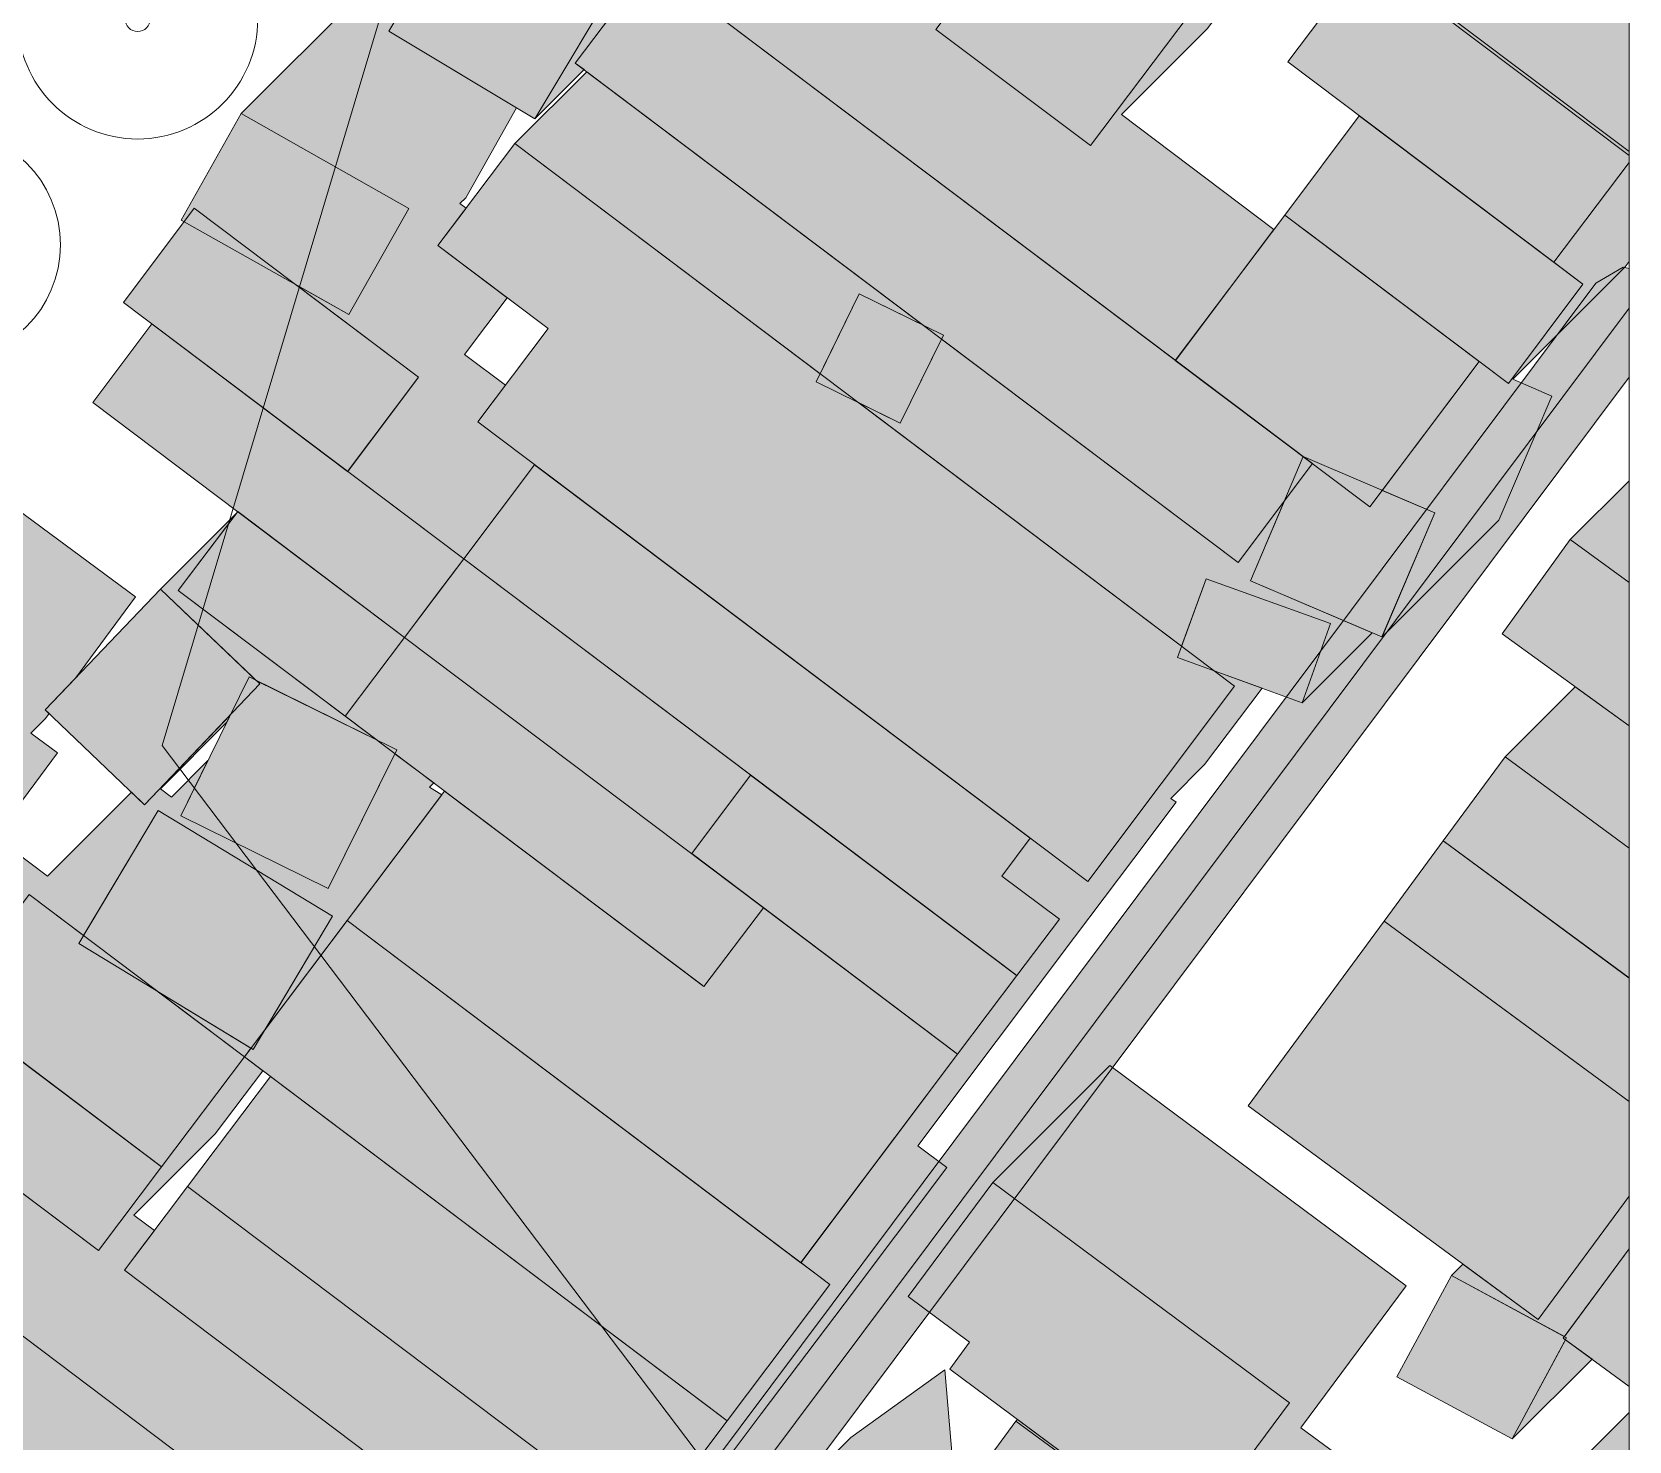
# Model space of a CAD drawing. Header units: metres. Extents: x -3 to 703, y -5 to 753.
# Drawn here: x 640.4 to 698.4, y 560.6 to 611.7 of the extents above; entities that cross this region are included whole.
import ezdxf

# ---------------------------------------------------------------- set-up
doc = ezdxf.new("R2010")
doc.units = ezdxf.units.M
doc.header["$MEASUREMENT"] = 0
for name, color, linetype, lineweight, true_color in [('TPX_BUILDINGS', 7, 'CONTINUOUS', 0, 0x000000), ('TPX_BUILDINGS_HATCH', 7, 'CONTINUOUS', 0, 0xf0f0f0), ('TPX_BUILDINGS_SHADOWS_HATCH', 7, 'CONTINUOUS', 0, 0x000000), ('TPX_BUILDINGS_SHADOWS_OUTLINES', 7, 'CONTINUOUS', 0, 0x000000), ('TPX_FRAME_PROJECT', 7, 'CONTINUOUS', 0, 0x000000), ('TPX_RELIEF_CONTOUR_LINES', 7, 'CONTINUOUS', 0, 0x969696), ('TPX_ROADS_AXES', 7, 'CONTINUOUS', 0, 0x323232), ('TPX_ROADS_CONTOURS', 7, 'CONTINUOUS', 0, 0x646464), ('TPX_ROADS_HATCH', 7, 'CONTINUOUS', 0, 0xc8c8c8), ('TPX_VEGETATION_TREES_INDIVIDUAL', 7, 'CONTINUOUS', 0, 0x136734)]:
    doc.layers.add(name, color=color, linetype=linetype, lineweight=lineweight, true_color=true_color)

# ---------------------------------------------------------------- blocks, each defined once
blk = doc.blocks.new('TREETR005_CR044')
at = {"layer": 'TPX_VEGETATION_TREES_INDIVIDUAL'}
for radius in [4.36, 0.458]:
    blk.add_circle((0, 0, 0.036), radius, dxfattribs=at)
blk = doc.blocks.new('TREETR004_CR042')
at = {"layer": 'TPX_VEGETATION_TREES_INDIVIDUAL'}
for radius in [4.19, 0.417]:
    blk.add_circle((0, 0, 0.036), radius, dxfattribs=at)

msp = doc.modelspace()

# ---------------------------------------------------------------- hatches: boundary and pattern name
at = {"layer": 'TPX_BUILDINGS_HATCH'}
for points in [[(689.958, 618.844), (687.417, 615.467), (698.351, 607.237), (698.351, 612.526), (689.958, 618.844)], [(656.544, 617.103), (653.335, 611.742), (658.635, 608.563), (661.844, 613.924), (656.544, 617.103)], [(677.28, 617.259), (673.186, 611.806), (678.798, 607.589), (682.903, 613.031), (677.28, 617.259)], [(662.805, 614.172), (660.101, 610.585), (684.163, 592.464), (686.856, 596.051), (662.805, 614.172)], [(688.877, 614.502), (685.967, 610.625), (695.62, 603.355), (698.351, 606.979), (698.351, 607.375), (688.877, 614.502)], [(647.971, 608.749), (645.793, 604.888), (651.882, 601.458), (654.059, 605.309), (647.971, 608.749)], [(688.559, 608.671), (685.855, 605.072), (693.971, 598.955), (696.675, 602.564), (688.559, 608.671)], [(657.907, 607.663), (655.117, 603.965), (659.114, 600.956), (656.562, 597.568), (678.702, 580.886), (684.034, 587.972), (657.907, 607.663)], [(646.261, 605.322), (643.698, 601.901), (651.836, 595.761), (654.41, 599.182), (646.261, 605.322)], [(685.855, 605.072), (681.881, 599.796), (688.942, 594.481), (692.906, 599.756), (685.855, 605.072)], [(670.405, 602.212), (668.848, 599.017), (671.897, 597.518), (673.465, 600.713), (670.405, 602.212)], [(644.731, 601.121), (642.592, 598.266), (653.903, 589.744), (656.053, 592.599), (644.731, 601.121)], [(658.616, 596.008), (656.053, 592.599), (676.129, 577.476), (677.671, 579.519), (675.584, 581.079), (676.616, 582.456), (658.616, 596.008)], [(686.526, 596.304), (684.604, 591.802), (689.383, 589.76), (691.306, 594.261), (686.526, 596.304)], [(647.852, 594.313), (645.691, 591.447), (651.742, 586.89), (653.903, 589.744), (647.852, 594.313)], [(696.211, 593.292), (693.747, 589.872), (698.351, 586.534), (698.351, 591.74), (696.211, 593.292)], [(645.046, 591.499), (640.858, 587.118), (644.465, 583.675), (648.652, 588.056), (645.046, 591.499)], [(682.996, 591.871), (681.961, 589.011), (686.487, 587.377), (687.511, 590.247), (682.996, 591.871)], [(653.903, 589.744), (651.742, 586.89), (664.767, 577.082), (666.928, 579.937), (653.903, 589.744)], [(648.257, 588.309), (645.779, 583.273), (651.131, 580.636), (653.619, 585.661), (648.257, 588.309)], [(693.848, 585.415), (691.6, 582.36), (698.351, 577.39), (698.351, 582.099), (693.848, 585.415)], [(666.464, 584.746), (664.325, 581.903), (673.979, 574.621), (676.129, 577.476), (666.464, 584.746)], [(655.355, 584.166), (651.815, 579.468), (668.289, 567.057), (673.979, 574.621), (666.928, 579.937), (664.767, 577.082), (655.355, 584.166)], [(644.958, 583.468), (642.075, 578.64), (648.406, 574.792), (651.289, 579.631), (644.958, 583.468)], [(691.6, 582.36), (689.461, 579.451), (698.351, 572.907), (698.351, 577.385), (691.6, 582.36)], [(640.271, 580.412), (637.274, 576.424), (645.083, 570.538), (648.091, 574.525), (640.271, 580.412)], [(651.815, 579.468), (648.091, 574.525), (665.618, 561.313), (669.343, 566.267), (651.815, 579.468)], [(689.461, 579.451), (684.521, 572.743), (695.052, 564.99), (698.351, 569.47), (698.351, 572.906), (689.461, 579.451)], [(635.419, 577.808), (633.127, 574.765), (642.791, 567.494), (645.083, 570.538), (635.419, 577.808)], [(649.035, 573.811), (646.027, 569.824), (662.61, 557.326), (665.618, 561.313), (649.035, 573.811)], [(675.262, 569.971), (672.178, 565.829), (674.407, 564.17), (673.691, 563.193), (682.223, 556.857), (686.023, 561.977), (675.262, 569.971)], [(646.027, 569.824), (643.736, 566.78), (660.319, 554.282), (662.61, 557.326), (646.027, 569.824)], [(698.351, 567.563), (695.964, 564.321), (698.351, 562.562), (698.351, 567.563)], [(691.905, 566.588), (689.923, 562.916), (694.113, 560.66), (696.084, 564.332), (691.905, 566.588)], [(638.339, 565.667), (635.907, 562.435), (648.866, 552.672), (651.298, 555.904), (638.339, 565.667)], [(676.096, 561.304), (671.84, 555.517), (680.581, 549.072), (684.848, 554.869), (676.096, 561.304)]]:
    msp.add_hatch(color=256, dxfattribs=at).paths.add_polyline_path(points)
at = {"layer": 'TPX_BUILDINGS_SHADOWS_HATCH'}
for points in [[(660.786, 621.345), (656.544, 617.103), (661.844, 613.924), (658.635, 608.563), (660.418, 610.346), (660.101, 610.585), (662.805, 614.172), (681.882, 599.798), (685.457, 604.544), (679.923, 608.714), (683.041, 611.831), (686.443, 616.343), (678.837, 622.065), (682.068, 619.63), (679.191, 615.823), (682.903, 613.031), (678.798, 607.589), (673.186, 611.806), (674.137, 613.073), (667.047, 618.415), (665.024, 616.391), (666.086, 618.166), (660.786, 621.345)], [(627.992, 579.164), (624.33, 575.502), (629.766, 571.472), (627.181, 567.996), (624.953, 569.648), (624.626, 569.32), (630.99, 565.572), (629.202, 562.528), (629.864, 562.03), (631.772, 564.592), (639.722, 558.684), (637.779, 556.074), (637.618, 556.193), (640.359, 554.13), (637.807, 550.764), (634.806, 553.026), (633.95, 552.17), (640.842, 549.458), (642.296, 552.05), (646.584, 549.645), (648.866, 552.672), (645.473, 555.227), (644.268, 554.022), (641.97, 554.926), (642.05, 555.007), (643.401, 556.789), (635.907, 562.435), (628.208, 568.234), (630.641, 571.466), (638.339, 565.667), (651.298, 555.904), (657.832, 550.984), (655.4, 547.751), (653.022, 544.597), (650.481, 541.221), (654.723, 545.463), (657.264, 548.84), (659.643, 551.994), (662.075, 555.226), (661.612, 555.575), (664.562, 558.525), (666.853, 561.568), (669.861, 565.556), (673.585, 570.509), (672.533, 571.302), (678.221, 578.864), (680.371, 581.718), (681.913, 583.762), (681.722, 583.905), (682.945, 585.128), (685.032, 587.902), (683.293, 588.531), (684.034, 587.972), (678.702, 580.886), (656.562, 597.568), (657.564, 598.898), (656.084, 600.011), (657.633, 602.07), (655.117, 603.965), (656.138, 605.319), (655.913, 605.489), (656.125, 605.701), (657.969, 608.963), (653.335, 611.742), (653.61, 612.202), (652.213, 612.991), (647.971, 608.749), (654.059, 605.309), (651.882, 601.458), (649.929, 602.558), (654.41, 599.182), (651.842, 595.769), (656.053, 592.599), (658.616, 596.008), (676.616, 582.456), (675.584, 581.079), (677.671, 579.519), (676.129, 577.476), (673.979, 574.621), (668.29, 567.06), (669.343, 566.267), (665.618, 561.313), (662.61, 557.326), (660.319, 554.282), (643.736, 566.78), (644.821, 568.222), (644.079, 568.782), (647.034, 571.737), (648.756, 574.024), (648.091, 574.525), (645.083, 570.538), (642.791, 567.494), (633.591, 574.416), (631.455, 572.28), (633.239, 574.68), (633.127, 574.765), (633.902, 575.794), (633.564, 576.044), (637.289, 579.77), (639.547, 582.913), (639.419, 583.005), (641.305, 585.555), (640.34, 586.272), (640.871, 586.803), (641.003, 586.98), (640.858, 587.118), (641.958, 588.268), (644.139, 591.212), (639.593, 594.583), (635.351, 590.34), (639.897, 586.969), (636.629, 582.56), (632.082, 585.942), (635.178, 590.108), (634.804, 590.387), (630.561, 586.144), (637.062, 581.312), (635.177, 578.762), (635.304, 578.67), (633.047, 575.527), (627.992, 579.164)], [(660.516, 610.272), (657.907, 607.663), (668.991, 599.31), (670.405, 602.212), (672.733, 601.072), (660.516, 610.272)], [(688.561, 608.672), (688.559, 608.671), (692.306, 605.852), (688.561, 608.672)], [(693.971, 598.955), (686.523, 604.569), (692.906, 599.756), (689.392, 595.079), (691.306, 594.261), (689.384, 589.76), (693.626, 594.002), (695.549, 598.504), (694.127, 599.111), (698.214, 603.197), (698.351, 603.381), (698.351, 606.979), (695.622, 603.357), (696.675, 602.564), (693.971, 598.955)], [(644.731, 601.121), (644.731, 601.121), (645.277, 600.71), (644.731, 601.121)], [(671.897, 597.518), (670.375, 598.266), (682.11, 589.422), (682.996, 591.871), (687.511, 590.247), (686.487, 587.377), (689.024, 589.913), (684.604, 591.802), (685.841, 594.699), (684.163, 592.464), (673.396, 600.572), (671.897, 597.518)], [(698.351, 595.432), (696.211, 593.292), (698.351, 591.74), (698.351, 595.432)], [(647.83, 594.283), (645.046, 591.499), (648.528, 588.175), (652.907, 586.012), (645.691, 591.447), (647.83, 594.283)], [(655.064, 591.285), (653.903, 589.744), (666.928, 579.937), (673.912, 574.671), (664.325, 581.903), (666.464, 584.746), (676.104, 577.494), (656.053, 592.599), (655.064, 591.285)], [(696.389, 587.956), (693.848, 585.415), (698.351, 582.099), (698.351, 586.534), (696.389, 587.956)], [(639.661, 582.051), (635.419, 577.808), (645.067, 570.55), (637.274, 576.424), (640.271, 580.412), (642.245, 578.926), (644.958, 583.468), (651.289, 579.631), (648.839, 575.518), (655.259, 584.039), (654.807, 584.313), (654.961, 584.466), (653.553, 585.526), (651.131, 580.636), (645.779, 583.273), (646.763, 585.273), (645.444, 583.954), (645.044, 584.255), (647.442, 586.653), (647.582, 586.937), (644.465, 583.675), (643.989, 584.129), (640.945, 581.085), (639.661, 582.051)], [(655.357, 584.168), (655.355, 584.166), (664.691, 577.139), (655.357, 584.168)], [(698.351, 577.39), (691.636, 582.334), (698.351, 577.385), (698.351, 577.39)], [(698.351, 572.907), (690.186, 578.917), (698.351, 572.907), (698.351, 572.907)], [(648.328, 574.84), (644.926, 576.908), (648.091, 574.525), (648.328, 574.84)], [(679.504, 574.214), (675.262, 569.971), (686.023, 561.977), (682.223, 556.857), (676.155, 561.363), (676.096, 561.304), (684.848, 554.869), (690.756, 550.51), (698.351, 544.924), (698.351, 552.185), (698.183, 552.309), (698.232, 552.374), (698.133, 552.447), (698.351, 552.666), (698.351, 553.616), (697.193, 551.507), (692.465, 554.07), (693.462, 555.886), (689.091, 559.112), (686.432, 561.066), (686.466, 561.1), (690.266, 566.22), (679.504, 574.214)], [(649.036, 573.812), (649.035, 573.811), (665.409, 561.471), (649.036, 573.812)], [(692.319, 567.003), (691.905, 566.588), (696.004, 564.375), (698.351, 567.563), (698.351, 569.47), (695.052, 564.99), (692.319, 567.003)], [(696.045, 564.26), (694.113, 560.66), (697.006, 563.553), (696.045, 564.26)], [(669.553, 554.357), (665.546, 550.351), (687.851, 533.559), (682.932, 527.017), (687.175, 531.259), (690.853, 536.152), (669.278, 552.041), (670.67, 553.93), (669.844, 554.552), (673.902, 558.609), (673.516, 563.175), (670.106, 560.712), (665.863, 556.469), (669.273, 558.933), (669.659, 554.366), (669.553, 554.357)], [(698.351, 561.626), (694.501, 557.775), (698.351, 555.688), (698.351, 561.626)]]:
    msp.add_hatch(color=256, dxfattribs=at).paths.add_polyline_path(points)
at = {"layer": 'TPX_ROADS_HATCH'}
msp.add_hatch(color=256, dxfattribs=at).paths.add_polyline_path([(643.891, 531.427), (643.607, 530.314), (644.193, 529.327), (645.306, 529.043), (646.293, 529.629), (698.351, 599.192), (698.351, 603.126), (698.137, 603.18), (697.15, 602.594), (643.891, 531.427)])

# ---------------------------------------------------------------- linework, layer by layer
at = {"layer": 'TPX_BUILDINGS', "elevation": 0.042}
for points in [[(689.958, 618.844), (687.417, 615.467), (698.351, 607.237), (698.351, 612.526)], [(656.544, 617.103), (653.335, 611.742), (658.635, 608.563), (661.844, 613.924)], [(677.28, 617.259), (673.186, 611.806), (678.798, 607.589), (682.903, 613.031)], [(662.805, 614.172), (660.101, 610.585), (684.163, 592.464), (686.856, 596.051)], [(688.877, 614.502), (685.967, 610.625), (695.62, 603.355), (698.351, 606.979), (698.351, 607.375)], [(647.971, 608.749), (645.793, 604.888), (651.882, 601.458), (654.059, 605.309)], [(688.559, 608.671), (685.855, 605.072), (693.971, 598.955), (696.675, 602.564)], [(657.907, 607.663), (655.117, 603.965), (659.114, 600.956), (656.562, 597.568), (678.702, 580.886), (684.034, 587.972)], [(646.261, 605.322), (643.698, 601.901), (651.836, 595.761), (654.41, 599.182)], [(685.855, 605.072), (681.881, 599.796), (688.942, 594.481), (692.906, 599.756)], [(670.405, 602.212), (668.848, 599.017), (671.897, 597.518), (673.465, 600.713)], [(644.731, 601.121), (642.592, 598.266), (653.903, 589.744), (656.053, 592.599)], [(658.616, 596.008), (656.053, 592.599), (676.129, 577.476), (677.671, 579.519), (675.584, 581.079), (676.616, 582.456)], [(686.526, 596.304), (684.604, 591.802), (689.383, 589.76), (691.306, 594.261)], [(647.852, 594.313), (645.691, 591.447), (651.742, 586.89), (653.903, 589.744)], [(696.211, 593.292), (693.747, 589.872), (698.351, 586.534), (698.351, 591.74)], [(645.046, 591.499), (640.858, 587.118), (644.465, 583.675), (648.652, 588.056)], [(682.996, 591.871), (681.961, 589.011), (686.487, 587.377), (687.511, 590.247)], [(653.903, 589.744), (651.742, 586.89), (664.767, 577.082), (666.928, 579.937)], [(648.257, 588.309), (645.779, 583.273), (651.131, 580.636), (653.619, 585.661)], [(693.848, 585.415), (691.6, 582.36), (698.351, 577.39), (698.351, 582.099)], [(666.464, 584.746), (664.325, 581.903), (673.979, 574.621), (676.129, 577.476)], [(655.355, 584.166), (651.815, 579.468), (668.289, 567.057), (673.979, 574.621), (666.928, 579.937), (664.767, 577.082)], [(644.958, 583.468), (642.075, 578.64), (648.406, 574.792), (651.289, 579.631)], [(691.6, 582.36), (689.461, 579.451), (698.351, 572.907), (698.351, 577.385)], [(640.271, 580.412), (637.274, 576.424), (645.083, 570.538), (648.091, 574.525)], [(651.815, 579.468), (648.091, 574.525), (665.618, 561.313), (669.343, 566.267)], [(689.461, 579.451), (684.521, 572.743), (695.052, 564.99), (698.351, 569.47), (698.351, 572.906)], [(635.419, 577.808), (633.127, 574.765), (642.791, 567.494), (645.083, 570.538)], [(649.035, 573.811), (646.027, 569.824), (662.61, 557.326), (665.618, 561.313)], [(675.262, 569.971), (672.178, 565.829), (674.407, 564.17), (673.691, 563.193), (682.223, 556.857), (686.023, 561.977)], [(646.027, 569.824), (643.736, 566.78), (660.319, 554.282), (662.61, 557.326)], [(698.351, 567.563), (695.964, 564.321), (698.351, 562.562)], [(691.905, 566.588), (689.923, 562.916), (694.113, 560.66), (696.084, 564.332)], [(638.339, 565.667), (635.907, 562.435), (648.866, 552.672), (651.298, 555.904)], [(676.096, 561.304), (671.84, 555.517), (680.581, 549.072), (684.848, 554.869)]]:
    msp.add_lwpolyline(points, close=True, dxfattribs=at)
at = {"layer": 'TPX_BUILDINGS_SHADOWS_OUTLINES', "elevation": 0.039}
for points in [[(660.786, 621.345), (656.544, 617.103), (661.844, 613.924), (658.635, 608.563), (660.418, 610.346), (660.101, 610.585), (662.805, 614.172), (681.882, 599.798), (685.457, 604.544), (679.923, 608.714), (683.041, 611.831), (686.443, 616.343), (678.837, 622.065), (682.068, 619.63), (679.191, 615.823), (682.903, 613.031), (678.798, 607.589), (673.186, 611.806), (674.137, 613.073), (667.047, 618.415), (665.024, 616.391), (666.086, 618.166)], [(660.516, 610.272), (657.907, 607.663), (668.991, 599.31), (670.405, 602.212), (672.733, 601.072)], [(688.561, 608.672), (688.559, 608.671), (692.306, 605.852)], [(693.971, 598.955), (686.523, 604.569), (692.906, 599.756), (689.392, 595.079), (691.306, 594.261), (689.384, 589.76), (693.626, 594.002), (695.549, 598.504), (694.127, 599.111), (698.214, 603.197), (698.351, 603.381), (698.351, 606.979), (695.622, 603.357), (696.675, 602.564)], [(644.731, 601.121), (644.731, 601.121), (645.277, 600.71)], [(671.897, 597.518), (670.375, 598.266), (682.11, 589.422), (682.996, 591.871), (687.511, 590.247), (686.487, 587.377), (689.024, 589.913), (684.604, 591.802), (685.841, 594.699), (684.163, 592.464), (673.396, 600.572)], [(698.351, 595.432), (696.211, 593.292), (698.351, 591.74)], [(647.83, 594.283), (645.046, 591.499), (648.528, 588.175), (652.907, 586.012), (645.691, 591.447)], [(655.064, 591.285), (653.903, 589.744), (666.928, 579.937), (673.912, 574.671), (664.325, 581.903), (666.464, 584.746), (676.104, 577.494), (656.053, 592.599)], [(696.389, 587.956), (693.848, 585.415), (698.351, 582.099), (698.351, 586.534)], [(639.661, 582.051), (635.419, 577.808), (645.067, 570.55), (637.274, 576.424), (640.271, 580.412), (642.245, 578.926), (644.958, 583.468), (651.289, 579.631), (648.839, 575.518), (655.259, 584.039), (654.807, 584.313), (654.961, 584.466), (653.553, 585.526), (651.131, 580.636), (645.779, 583.273), (646.763, 585.273), (645.444, 583.954), (645.044, 584.255), (647.442, 586.653), (647.582, 586.937), (644.465, 583.675), (643.989, 584.129), (640.945, 581.085)], [(655.357, 584.168), (655.355, 584.166), (664.691, 577.139)], [(698.351, 577.39), (691.636, 582.334), (698.351, 577.385)], [(698.351, 572.907), (690.186, 578.917), (698.351, 572.907)], [(648.328, 574.84), (644.926, 576.908), (648.091, 574.525)], [(679.504, 574.214), (675.262, 569.971), (686.023, 561.977), (682.223, 556.857), (676.155, 561.363), (676.096, 561.304), (684.848, 554.869), (690.756, 550.51), (698.351, 544.924), (698.351, 552.185), (698.183, 552.309), (698.232, 552.374), (698.133, 552.447), (698.351, 552.666), (698.351, 553.616), (697.193, 551.507), (692.465, 554.07), (693.462, 555.886), (689.091, 559.112), (686.432, 561.066), (686.466, 561.1), (690.266, 566.22)], [(649.036, 573.812), (649.035, 573.811), (665.409, 561.471)], [(692.319, 567.003), (691.905, 566.588), (696.004, 564.375), (698.351, 567.563), (698.351, 569.47), (695.052, 564.99)], [(696.045, 564.26), (694.113, 560.66), (697.006, 563.553)], [(669.553, 554.357), (665.546, 550.351), (687.851, 533.559), (682.932, 527.017), (687.175, 531.259), (690.853, 536.152), (669.278, 552.041), (670.67, 553.93), (669.844, 554.552), (673.902, 558.609), (673.516, 563.175), (670.106, 560.712), (665.863, 556.469), (669.273, 558.933), (669.659, 554.366)], [(698.351, 561.626), (694.501, 557.775), (698.351, 555.688)]]:
    msp.add_lwpolyline(points, close=True, dxfattribs=at)
for points in [[(652.213, 612.991), (647.971, 608.749), (654.059, 605.309), (651.882, 601.458), (649.929, 602.558), (654.41, 599.182), (651.842, 595.769), (656.053, 592.599), (658.616, 596.008), (676.616, 582.456), (675.584, 581.079), (677.671, 579.519), (676.129, 577.476), (673.979, 574.621), (668.29, 567.06), (669.343, 566.267), (665.618, 561.313), (662.61, 557.326)], [(664.562, 558.525), (666.853, 561.568), (669.861, 565.556), (673.585, 570.509), (672.533, 571.302), (678.221, 578.864), (680.371, 581.718), (681.913, 583.762), (681.722, 583.905), (682.945, 585.128), (685.032, 587.902), (683.293, 588.531), (684.034, 587.972), (678.702, 580.886), (656.562, 597.568), (657.564, 598.898), (656.084, 600.011), (657.633, 602.07), (655.117, 603.965), (656.138, 605.319), (655.913, 605.489), (656.125, 605.701), (657.969, 608.963), (653.335, 611.742)], [(639.419, 583.005), (641.305, 585.555), (640.34, 586.272), (640.871, 586.803), (641.003, 586.98), (640.858, 587.118), (641.958, 588.268), (644.139, 591.212), (639.593, 594.583)], [(660.319, 554.282), (643.736, 566.78), (644.821, 568.222), (644.079, 568.782), (647.034, 571.737), (648.756, 574.024), (648.091, 574.525), (645.083, 570.538), (642.791, 567.494), (633.591, 574.416)], [(643.401, 556.789), (635.907, 562.435), (628.208, 568.234), (630.641, 571.466), (638.339, 565.667), (651.298, 555.904)]]:
    msp.add_lwpolyline(points, dxfattribs=at)
at = {"layer": 'TPX_FRAME_PROJECT', "elevation": 0}
msp.add_lwpolyline([(0, 0), (698.351, 0), (698.351, 751.062), (0, 751.062)], close=True, dxfattribs=at)
at = {"layer": 'TPX_RELIEF_CONTOUR_LINES', "elevation": 0.045}
msp.add_lwpolyline([(698.351, 656.394), (663.095, 645.913), (645.105, 585.828), (667.844, 555.786), (683.802, 476.117), (698.351, 476.117)], dxfattribs=at)
at = {"layer": 'TPX_ROADS_AXES', "elevation": 0.03}
msp.add_lwpolyline([(698.351, 601.696), (645.092, 530.528)], dxfattribs=at)
at = {"layer": 'TPX_ROADS_CONTOURS', "elevation": 0.027}
msp.add_lwpolyline([(643.891, 531.427), (643.607, 530.314), (644.193, 529.327), (645.306, 529.043), (646.293, 529.629), (698.351, 599.192), (698.351, 603.126), (698.137, 603.18), (697.15, 602.594)], close=True, dxfattribs=at)

# ---------------------------------------------------------------- block references
at = {"layer": 'TPX_VEGETATION_TREES_INDIVIDUAL'}
for name, p in [('TREETR005_CR044', (644.216, 612.188, 0.036)), ('TREETR004_CR042', (637.22, 603.989, 0.036))]:
    msp.add_blockref(name, p, dxfattribs=at)

doc.saveas('drawing.dxf')
